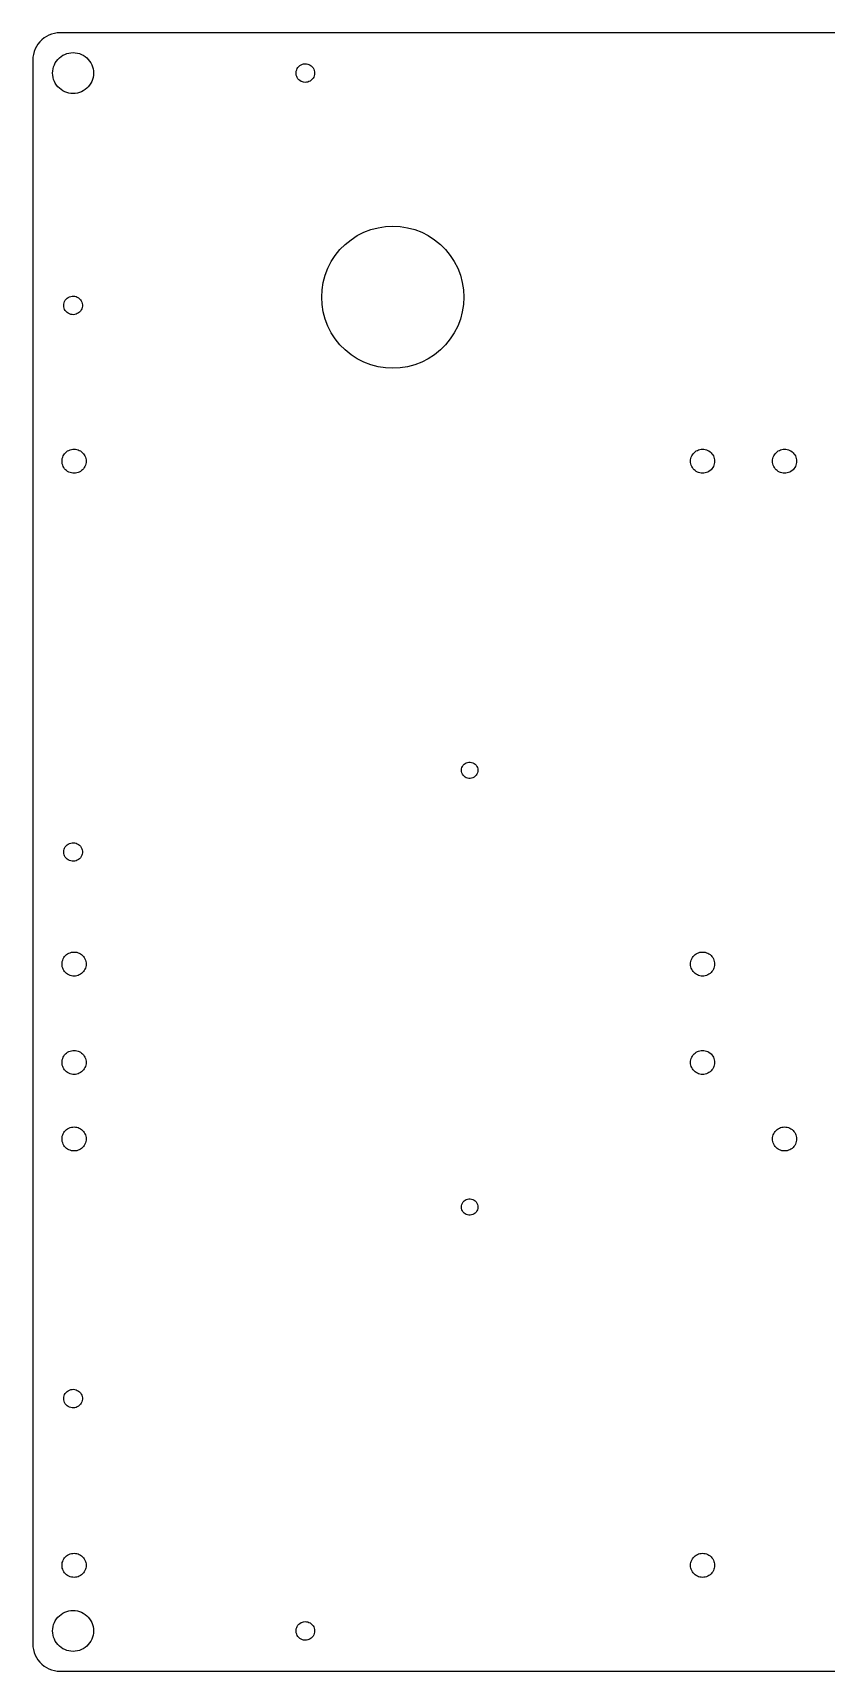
# Model space of a CAD drawing. Header units: metres. Extents: x -150 to 150, y -150 to 150.
# Drawn here: x -149.9 to -4.7, y -149.9 to 149.9 of the extents above; entities that cross this region are included whole.
import ezdxf

# ---------------------------------------------------------------- set-up
doc = ezdxf.new("R2010")
doc.units = ezdxf.units.M

msp = doc.modelspace()

# ---------------------------------------------------------------- linework, layer by layer
for p, q in [((-144.875, 149.875), (-145.398, 149.848)), ((144.875, 149.875), (-144.875, 149.875)), ((-149.443, 146.909), (-149.63, 146.42)), ((-149.205, 147.375), (-149.443, 146.909)), ((-148.92, 147.814), (-149.205, 147.375)), ((-148.591, 148.221), (-148.92, 147.814)), ((-148.221, 148.591), (-148.591, 148.221)), ((-147.814, 148.92), (-148.221, 148.591)), ((-147.375, 149.205), (-147.814, 148.92)), ((-146.909, 149.443), (-147.375, 149.205)), ((-146.42, 149.63), (-146.909, 149.443)), ((-145.915, 149.766), (-146.42, 149.63)), ((-145.398, 149.848), (-145.915, 149.766)), ((-149.848, 145.398), (-149.875, 144.875)), ((-149.875, 144.875), (-149.875, -144.875)), ((-149.766, 145.915), (-149.848, 145.398)), ((-149.63, 146.42), (-149.766, 145.915)), ((-146.066, 143.659), (-145.926, 144.025)), ((-145.926, 144.025), (-145.748, 144.375)), ((-145.748, 144.375), (-145.534, 144.704)), ((-145.534, 144.704), (-145.287, 145.009)), ((-145.287, 145.009), (-145.009, 145.287)), ((-145.009, 145.287), (-144.704, 145.534)), ((-144.704, 145.534), (-144.375, 145.748)), ((-144.375, 145.748), (-144.025, 145.926)), ((-144.025, 145.926), (-143.659, 146.066)), ((-143.659, 146.066), (-143.28, 146.168)), ((-143.28, 146.168), (-142.892, 146.229)), ((-142.892, 146.229), (-142.5, 146.25)), ((-142.5, 146.25), (-142.108, 146.229)), ((-142.108, 146.229), (-141.72, 146.168)), ((-141.72, 146.168), (-141.341, 146.066)), ((-141.341, 146.066), (-140.975, 145.926)), ((-140.975, 145.926), (-140.625, 145.748)), ((-140.625, 145.748), (-140.296, 145.534)), ((-140.296, 145.534), (-139.991, 145.287)), ((-139.991, 145.287), (-139.713, 145.009)), ((-139.713, 145.009), (-139.466, 144.704)), ((-139.466, 144.704), (-139.252, 144.375)), ((-139.252, 144.375), (-139.074, 144.025)), ((-139.074, 144.025), (-138.934, 143.659)), ((-101.18, 143.724), (-100.989, 143.883)), ((-100.989, 143.883), (-100.777, 144.012)), ((-100.777, 144.012), (-100.549, 144.109)), ((-100.549, 144.109), (-100.309, 144.172)), ((-100.309, 144.172), (-100.062, 144.199)), ((-100.062, 144.199), (-99.8141, 144.19)), ((-99.8141, 144.19), (-99.57, 144.145)), ((-99.57, 144.145), (-99.3351, 144.065)), ((-99.3351, 144.065), (-99.1144, 143.951)), ((-99.1144, 143.951), (-98.9126, 143.807)), ((-146.25, 142.5), (-146.229, 142.892)), ((-146.229, 142.108), (-146.25, 142.5)), ((-146.229, 142.892), (-146.168, 143.28)), ((-146.168, 141.72), (-146.229, 142.108)), ((-146.168, 143.28), (-146.066, 143.659)), ((-146.066, 141.341), (-146.168, 141.72)), ((-145.926, 140.975), (-146.066, 141.341)), ((-145.748, 140.625), (-145.926, 140.975)), ((-139.074, 140.975), (-139.252, 140.625)), ((-138.934, 141.341), (-139.074, 140.975)), ((-138.934, 143.659), (-138.832, 143.28)), ((-138.832, 141.72), (-138.934, 141.341)), ((-138.832, 143.28), (-138.771, 142.892)), ((-138.771, 142.108), (-138.832, 141.72)), ((-138.771, 142.892), (-138.75, 142.5)), ((-138.75, 142.5), (-138.771, 142.108)), ((-101.695, 142.624), (-101.659, 142.87)), ((-101.695, 142.376), (-101.695, 142.624)), ((-101.659, 142.13), (-101.695, 142.376)), ((-101.659, 142.87), (-101.588, 143.107)), ((-101.588, 141.893), (-101.659, 142.13)), ((-101.588, 143.107), (-101.482, 143.332)), ((-101.482, 141.668), (-101.588, 141.893)), ((-101.482, 143.332), (-101.346, 143.539)), ((-101.346, 141.461), (-101.482, 141.668)), ((-101.346, 143.539), (-101.18, 143.724)), ((-101.18, 141.276), (-101.346, 141.461)), ((-100.989, 141.117), (-101.18, 141.276)), ((-100.777, 140.988), (-100.989, 141.117)), ((-100.549, 140.891), (-100.777, 140.988)), ((-100.309, 140.828), (-100.549, 140.891)), ((-99.3351, 140.935), (-99.57, 140.855)), ((-99.1144, 141.049), (-99.3351, 140.935)), ((-98.9126, 141.193), (-99.1144, 141.049)), ((-98.9126, 143.807), (-98.7339, 143.634)), ((-98.7339, 141.366), (-98.9126, 141.193)), ((-98.7339, 143.634), (-98.5822, 143.438)), ((-98.5822, 141.562), (-98.7339, 141.366)), ((-98.5822, 143.438), (-98.4607, 143.222)), ((-98.4607, 141.778), (-98.5822, 141.562)), ((-98.4607, 143.222), (-98.3721, 142.99)), ((-98.3721, 142.01), (-98.4607, 141.778)), ((-98.3721, 142.99), (-98.3181, 142.748)), ((-98.3181, 142.252), (-98.3721, 142.01)), ((-98.3181, 142.748), (-98.3, 142.5)), ((-98.3, 142.5), (-98.3181, 142.252)), ((-145.534, 140.296), (-145.748, 140.625)), ((-145.287, 139.991), (-145.534, 140.296)), ((-145.009, 139.713), (-145.287, 139.991)), ((-144.704, 139.466), (-145.009, 139.713)), ((-144.375, 139.252), (-144.704, 139.466)), ((-144.025, 139.074), (-144.375, 139.252)), ((-143.659, 138.934), (-144.025, 139.074)), ((-143.28, 138.832), (-143.659, 138.934)), ((-142.892, 138.771), (-143.28, 138.832)), ((-142.5, 138.75), (-142.892, 138.771)), ((-142.108, 138.771), (-142.5, 138.75)), ((-141.72, 138.832), (-142.108, 138.771)), ((-141.341, 138.934), (-141.72, 138.832)), ((-140.975, 139.074), (-141.341, 138.934)), ((-140.625, 139.252), (-140.975, 139.074)), ((-140.296, 139.466), (-140.625, 139.252)), ((-139.991, 139.713), (-140.296, 139.466)), ((-139.713, 139.991), (-139.991, 139.713)), ((-139.466, 140.296), (-139.713, 139.991)), ((-139.252, 140.625), (-139.466, 140.296)), ((-100.062, 140.801), (-100.309, 140.828)), ((-99.8141, 140.81), (-100.062, 140.801)), ((-99.57, 140.855), (-99.8141, 140.81)), ((-88.0172, 113.864), (-86.7029, 114.216)), ((-86.7029, 114.216), (-85.3589, 114.429)), ((-85.3589, 114.429), (-84, 114.5)), ((-84, 114.5), (-82.6411, 114.429)), ((-82.6411, 114.429), (-81.2971, 114.216)), ((-81.2971, 114.216), (-79.9828, 113.864)), ((-93.6609, 110.199), (-92.6987, 111.161)), ((-92.6987, 111.161), (-91.6412, 112.017)), ((-91.6412, 112.017), (-90.5, 112.758)), ((-90.5, 112.758), (-89.2876, 113.376)), ((-89.2876, 113.376), (-88.0172, 113.864)), ((-79.9828, 113.864), (-78.7124, 113.376)), ((-78.7124, 113.376), (-77.5, 112.758)), ((-77.5, 112.758), (-76.3588, 112.017)), ((-76.3588, 112.017), (-75.3013, 111.161)), ((-75.3013, 111.161), (-74.3391, 110.199)), ((-95.8761, 106.788), (-95.2583, 108)), ((-95.2583, 108), (-94.5172, 109.141)), ((-94.5172, 109.141), (-93.6609, 110.199)), ((-74.3391, 110.199), (-73.4828, 109.141)), ((-73.4828, 109.141), (-72.7417, 108)), ((-72.7417, 108), (-72.1239, 106.788)), ((-96.7159, 104.203), (-96.3637, 105.517)), ((-96.3637, 105.517), (-95.8761, 106.788)), ((-72.1239, 106.788), (-71.6363, 105.517)), ((-71.6363, 105.517), (-71.2841, 104.203)), ((-97, 101.5), (-96.9288, 102.859)), ((-96.9288, 102.859), (-96.7159, 104.203)), ((-71.2841, 104.203), (-71.0712, 102.859)), ((-71.0712, 102.859), (-71, 101.5)), ((-144.2, 100), (-144.182, 100.248)), ((-144.182, 99.7525), (-144.2, 100)), ((-144.182, 100.248), (-144.128, 100.49)), ((-144.128, 99.5102), (-144.182, 99.7525)), ((-144.128, 100.49), (-144.039, 100.722)), ((-144.039, 99.2784), (-144.128, 99.5102)), ((-144.039, 100.722), (-143.918, 100.938)), ((-143.918, 99.062), (-144.039, 99.2784)), ((-143.918, 100.938), (-143.766, 101.134)), ((-143.766, 98.8656), (-143.918, 99.062)), ((-143.766, 101.134), (-143.587, 101.307)), ((-143.587, 101.307), (-143.386, 101.451)), ((-143.386, 101.451), (-143.165, 101.565)), ((-143.165, 101.565), (-142.93, 101.645)), ((-142.93, 101.645), (-142.686, 101.69)), ((-142.686, 101.69), (-142.438, 101.699)), ((-142.438, 101.699), (-142.191, 101.672)), ((-142.191, 101.672), (-141.951, 101.609)), ((-141.951, 101.609), (-141.723, 101.512)), ((-141.723, 101.512), (-141.511, 101.383)), ((-141.511, 101.383), (-141.32, 101.224)), ((-141.32, 101.224), (-141.154, 101.039)), ((-141.154, 98.961), (-141.32, 98.7762)), ((-141.154, 101.039), (-141.018, 100.832)), ((-141.018, 99.168), (-141.154, 98.961)), ((-141.018, 100.832), (-140.912, 100.607)), ((-140.912, 99.3927), (-141.018, 99.168)), ((-140.912, 100.607), (-140.841, 100.37)), ((-140.841, 99.6304), (-140.912, 99.3927)), ((-140.841, 100.37), (-140.805, 100.124)), ((-140.805, 99.8759), (-140.841, 99.6304)), ((-140.805, 100.124), (-140.805, 99.8759)), ((-96.9288, 100.141), (-97, 101.5)), ((-96.7159, 98.7971), (-96.9288, 100.141)), ((-71.0712, 100.141), (-71.2841, 98.7971)), ((-71, 101.5), (-71.0712, 100.141)), ((-143.587, 98.6933), (-143.766, 98.8656)), ((-143.386, 98.5489), (-143.587, 98.6933)), ((-143.165, 98.4354), (-143.386, 98.5489)), ((-142.93, 98.3553), (-143.165, 98.4354)), ((-142.686, 98.3102), (-142.93, 98.3553)), ((-142.438, 98.3011), (-142.686, 98.3102)), ((-142.191, 98.3283), (-142.438, 98.3011)), ((-141.951, 98.3911), (-142.191, 98.3283)), ((-141.723, 98.4881), (-141.951, 98.3911)), ((-141.511, 98.6174), (-141.723, 98.4881)), ((-141.32, 98.7762), (-141.511, 98.6174)), ((-96.3637, 97.4828), (-96.7159, 98.7971)), ((-95.8761, 96.2124), (-96.3637, 97.4828)), ((-95.2583, 95), (-95.8761, 96.2124)), ((-72.1239, 96.2124), (-72.7417, 95)), ((-71.6363, 97.4828), (-72.1239, 96.2124)), ((-71.2841, 98.7971), (-71.6363, 97.4828)), ((-94.5172, 93.8588), (-95.2583, 95)), ((-93.6609, 92.8013), (-94.5172, 93.8588)), ((-73.4828, 93.8588), (-74.3391, 92.8013)), ((-72.7417, 95), (-73.4828, 93.8588)), ((-92.6987, 91.8391), (-93.6609, 92.8013)), ((-91.6412, 90.9828), (-92.6987, 91.8391)), ((-90.5, 90.2417), (-91.6412, 90.9828)), ((-89.2876, 89.6239), (-90.5, 90.2417)), ((-77.5, 90.2417), (-78.7124, 89.6239)), ((-76.3588, 90.9828), (-77.5, 90.2417)), ((-75.3013, 91.8391), (-76.3588, 90.9828)), ((-74.3391, 92.8013), (-75.3013, 91.8391)), ((-88.0172, 89.1363), (-89.2876, 89.6239)), ((-86.7029, 88.7841), (-88.0172, 89.1363)), ((-85.3589, 88.5712), (-86.7029, 88.7841)), ((-84, 88.5), (-85.3589, 88.5712)), ((-82.6411, 88.5712), (-84, 88.5)), ((-81.2971, 88.7841), (-82.6411, 88.5712)), ((-79.9828, 89.1363), (-81.2971, 88.7841)), ((-78.7124, 89.6239), (-79.9828, 89.1363)), ((-144.506, 71.7463), (-144.465, 71.9895)), ((-144.465, 71.9895), (-144.397, 72.2266)), ((-144.397, 72.2266), (-144.302, 72.4545)), ((-144.302, 72.4545), (-144.183, 72.6705)), ((-144.183, 72.6705), (-144.04, 72.8717)), ((-144.04, 72.8717), (-143.876, 73.0556)), ((-143.876, 73.0556), (-143.692, 73.22)), ((-143.692, 73.22), (-143.49, 73.3628)), ((-143.49, 73.3628), (-143.275, 73.4821)), ((-143.275, 73.4821), (-143.047, 73.5765)), ((-143.047, 73.5765), (-142.81, 73.6448)), ((-142.81, 73.6448), (-142.566, 73.6862)), ((-142.566, 73.6862), (-142.32, 73.7)), ((-142.32, 73.7), (-142.074, 73.6862)), ((-142.074, 73.6862), (-141.83, 73.6448)), ((-141.83, 73.6448), (-141.593, 73.5765)), ((-141.593, 73.5765), (-141.365, 73.4821)), ((-141.365, 73.4821), (-141.15, 73.3628)), ((-141.15, 73.3628), (-140.948, 73.22)), ((-140.948, 73.22), (-140.764, 73.0556)), ((-140.764, 73.0556), (-140.6, 72.8717)), ((-140.6, 72.8717), (-140.457, 72.6705)), ((-140.457, 72.6705), (-140.338, 72.4545)), ((-140.338, 72.4545), (-140.243, 72.2266)), ((-140.243, 72.2266), (-140.175, 71.9895)), ((-140.175, 71.9895), (-140.134, 71.7463)), ((-29.5062, 71.7463), (-29.4648, 71.9895)), ((-29.4648, 71.9895), (-29.3965, 72.2266)), ((-29.3965, 72.2266), (-29.3021, 72.4545)), ((-29.3021, 72.4545), (-29.1828, 72.6705)), ((-29.1828, 72.6705), (-29.04, 72.8717)), ((-29.04, 72.8717), (-28.8756, 73.0556)), ((-28.8756, 73.0556), (-28.6917, 73.22)), ((-28.6917, 73.22), (-28.4905, 73.3628)), ((-28.4905, 73.3628), (-28.2745, 73.4821)), ((-28.2745, 73.4821), (-28.0466, 73.5765)), ((-28.0466, 73.5765), (-27.8095, 73.6448)), ((-27.8095, 73.6448), (-27.5663, 73.6862)), ((-27.5663, 73.6862), (-27.32, 73.7)), ((-27.32, 73.7), (-27.0737, 73.6862)), ((-27.0737, 73.6862), (-26.8304, 73.6448)), ((-26.8304, 73.6448), (-26.5934, 73.5765)), ((-26.5934, 73.5765), (-26.3654, 73.4821)), ((-26.3654, 73.4821), (-26.1495, 73.3628)), ((-26.1495, 73.3628), (-25.9483, 73.22)), ((-25.9483, 73.22), (-25.7644, 73.0556)), ((-25.7644, 73.0556), (-25.6, 72.8717)), ((-25.6, 72.8717), (-25.4572, 72.6705)), ((-25.4572, 72.6705), (-25.3379, 72.4545)), ((-25.3379, 72.4545), (-25.2435, 72.2266)), ((-25.2435, 72.2266), (-25.1752, 71.9895)), ((-25.1752, 71.9895), (-25.1338, 71.7463)), ((-14.5062, 71.7463), (-14.4648, 71.9895)), ((-14.4648, 71.9895), (-14.3965, 72.2266)), ((-14.3965, 72.2266), (-14.3021, 72.4545)), ((-14.3021, 72.4545), (-14.1828, 72.6705)), ((-14.1828, 72.6705), (-14.04, 72.8717)), ((-14.04, 72.8717), (-13.8756, 73.0556)), ((-13.8756, 73.0556), (-13.6917, 73.22)), ((-13.6917, 73.22), (-13.4905, 73.3628)), ((-13.4905, 73.3628), (-13.2745, 73.4821)), ((-13.2745, 73.4821), (-13.0466, 73.5765)), ((-13.0466, 73.5765), (-12.8095, 73.6448)), ((-12.8095, 73.6448), (-12.5663, 73.6862)), ((-12.5663, 73.6862), (-12.32, 73.7)), ((-12.32, 73.7), (-12.0737, 73.6862)), ((-12.0737, 73.6862), (-11.8304, 73.6448)), ((-11.8304, 73.6448), (-11.5934, 73.5765)), ((-11.5934, 73.5765), (-11.3654, 73.4821)), ((-11.3654, 73.4821), (-11.1495, 73.3628)), ((-11.1495, 73.3628), (-10.9483, 73.22)), ((-10.9483, 73.22), (-10.7644, 73.0556)), ((-10.7644, 73.0556), (-10.6, 72.8717)), ((-10.6, 72.8717), (-10.4572, 72.6705)), ((-10.4572, 72.6705), (-10.3379, 72.4545)), ((-10.3379, 72.4545), (-10.2435, 72.2266)), ((-10.2435, 72.2266), (-10.1752, 71.9895)), ((-10.1752, 71.9895), (-10.1338, 71.7463)), ((-144.52, 71.5), (-144.506, 71.7463)), ((-144.506, 71.2537), (-144.52, 71.5)), ((-144.465, 71.0105), (-144.506, 71.2537)), ((-144.397, 70.7734), (-144.465, 71.0105)), ((-144.302, 70.5455), (-144.397, 70.7734)), ((-144.183, 70.3295), (-144.302, 70.5455)), ((-144.04, 70.1283), (-144.183, 70.3295)), ((-143.876, 69.9444), (-144.04, 70.1283)), ((-143.692, 69.78), (-143.876, 69.9444)), ((-143.49, 69.6372), (-143.692, 69.78)), ((-143.275, 69.5179), (-143.49, 69.6372)), ((-143.047, 69.4234), (-143.275, 69.5179)), ((-142.81, 69.3551), (-143.047, 69.4234)), ((-142.566, 69.3138), (-142.81, 69.3551)), ((-142.32, 69.3), (-142.566, 69.3138)), ((-142.074, 69.3138), (-142.32, 69.3)), ((-141.83, 69.3551), (-142.074, 69.3138)), ((-141.593, 69.4234), (-141.83, 69.3551)), ((-141.365, 69.5179), (-141.593, 69.4234)), ((-141.15, 69.6372), (-141.365, 69.5179)), ((-140.948, 69.78), (-141.15, 69.6372)), ((-140.764, 69.9444), (-140.948, 69.78)), ((-140.6, 70.1283), (-140.764, 69.9444)), ((-140.457, 70.3295), (-140.6, 70.1283)), ((-140.338, 70.5455), (-140.457, 70.3295)), ((-140.243, 70.7734), (-140.338, 70.5455)), ((-140.175, 71.0105), (-140.243, 70.7734)), ((-140.134, 71.2537), (-140.175, 71.0105)), ((-140.134, 71.7463), (-140.12, 71.5)), ((-140.12, 71.5), (-140.134, 71.2537)), ((-29.52, 71.5), (-29.5062, 71.7463)), ((-29.5062, 71.2537), (-29.52, 71.5)), ((-29.4648, 71.0105), (-29.5062, 71.2537)), ((-29.3965, 70.7734), (-29.4648, 71.0105)), ((-29.3021, 70.5455), (-29.3965, 70.7734)), ((-29.1828, 70.3295), (-29.3021, 70.5455)), ((-29.04, 70.1283), (-29.1828, 70.3295)), ((-28.8756, 69.9444), (-29.04, 70.1283)), ((-28.6917, 69.78), (-28.8756, 69.9444)), ((-28.4905, 69.6372), (-28.6917, 69.78)), ((-28.2745, 69.5179), (-28.4905, 69.6372)), ((-28.0466, 69.4234), (-28.2745, 69.5179)), ((-27.8095, 69.3551), (-28.0466, 69.4234)), ((-27.5663, 69.3138), (-27.8095, 69.3551)), ((-27.32, 69.3), (-27.5663, 69.3138)), ((-27.0737, 69.3138), (-27.32, 69.3)), ((-26.8304, 69.3551), (-27.0737, 69.3138)), ((-26.5934, 69.4234), (-26.8304, 69.3551)), ((-26.3654, 69.5179), (-26.5934, 69.4234)), ((-26.1495, 69.6372), (-26.3654, 69.5179)), ((-25.9483, 69.78), (-26.1495, 69.6372)), ((-25.7644, 69.9444), (-25.9483, 69.78)), ((-25.6, 70.1283), (-25.7644, 69.9444)), ((-25.4572, 70.3295), (-25.6, 70.1283)), ((-25.3379, 70.5455), (-25.4572, 70.3295)), ((-25.2435, 70.7734), (-25.3379, 70.5455)), ((-25.1752, 71.0105), (-25.2435, 70.7734)), ((-25.1338, 71.2537), (-25.1752, 71.0105)), ((-25.1338, 71.7463), (-25.12, 71.5)), ((-25.12, 71.5), (-25.1338, 71.2537)), ((-14.52, 71.5), (-14.5062, 71.7463)), ((-14.5062, 71.2537), (-14.52, 71.5)), ((-14.4648, 71.0105), (-14.5062, 71.2537)), ((-14.3965, 70.7734), (-14.4648, 71.0105)), ((-14.3021, 70.5455), (-14.3965, 70.7734)), ((-14.1828, 70.3295), (-14.3021, 70.5455)), ((-14.04, 70.1283), (-14.1828, 70.3295)), ((-13.8756, 69.9444), (-14.04, 70.1283)), ((-13.6917, 69.78), (-13.8756, 69.9444)), ((-13.4905, 69.6372), (-13.6917, 69.78)), ((-13.2745, 69.5179), (-13.4905, 69.6372)), ((-13.0466, 69.4234), (-13.2745, 69.5179)), ((-12.8095, 69.3551), (-13.0466, 69.4234)), ((-12.5663, 69.3138), (-12.8095, 69.3551)), ((-12.32, 69.3), (-12.5663, 69.3138)), ((-12.0737, 69.3138), (-12.32, 69.3)), ((-11.8304, 69.3551), (-12.0737, 69.3138)), ((-11.5934, 69.4234), (-11.8304, 69.3551)), ((-11.3654, 69.5179), (-11.5934, 69.4234)), ((-11.1495, 69.6372), (-11.3654, 69.5179)), ((-10.9483, 69.78), (-11.1495, 69.6372)), ((-10.7644, 69.9444), (-10.9483, 69.78)), ((-10.6, 70.1283), (-10.7644, 69.9444)), ((-10.4572, 70.3295), (-10.6, 70.1283)), ((-10.3379, 70.5455), (-10.4572, 70.3295)), ((-10.2435, 70.7734), (-10.3379, 70.5455)), ((-10.1752, 71.0105), (-10.2435, 70.7734)), ((-10.1338, 71.2537), (-10.1752, 71.0105)), ((-10.1338, 71.7463), (-10.12, 71.5)), ((-10.12, 71.5), (-10.1338, 71.2537)), ((-71.45, 14.95), (-71.4295, 15.1969)), ((-71.4295, 15.1969), (-71.3687, 15.437)), ((-71.3687, 15.437), (-71.2692, 15.6639)), ((-71.2692, 15.6639), (-71.1337, 15.8713)), ((-71.1337, 15.8713), (-70.9659, 16.0536)), ((-70.9659, 16.0536), (-70.7704, 16.2057)), ((-70.7704, 16.2057), (-70.5525, 16.3237)), ((-70.5525, 16.3237), (-70.3182, 16.4041)), ((-70.3182, 16.4041), (-70.0739, 16.4449)), ((-70.0739, 16.4449), (-69.8261, 16.4449)), ((-69.8261, 16.4449), (-69.5818, 16.4041)), ((-69.5818, 16.4041), (-69.3475, 16.3237)), ((-69.3475, 16.3237), (-69.1296, 16.2057)), ((-69.1296, 16.2057), (-68.9341, 16.0536)), ((-68.9341, 16.0536), (-68.7663, 15.8713)), ((-68.7663, 15.8713), (-68.6308, 15.6639)), ((-68.6308, 15.6639), (-68.5313, 15.437)), ((-68.5313, 15.437), (-68.4705, 15.1969)), ((-68.4705, 15.1969), (-68.45, 14.95)), ((-71.4295, 14.7031), (-71.45, 14.95)), ((-71.3687, 14.4629), (-71.4295, 14.7031)), ((-71.2692, 14.2361), (-71.3687, 14.4629)), ((-71.1337, 14.0287), (-71.2692, 14.2361)), ((-70.9659, 13.8464), (-71.1337, 14.0287)), ((-70.7704, 13.6942), (-70.9659, 13.8464)), ((-70.5525, 13.5763), (-70.7704, 13.6942)), ((-70.3182, 13.4959), (-70.5525, 13.5763)), ((-70.0739, 13.4551), (-70.3182, 13.4959)), ((-69.8261, 13.4551), (-70.0739, 13.4551)), ((-69.5818, 13.4959), (-69.8261, 13.4551)), ((-69.3475, 13.5763), (-69.5818, 13.4959)), ((-69.1296, 13.6942), (-69.3475, 13.5763)), ((-68.9341, 13.8464), (-69.1296, 13.6942)), ((-68.7663, 14.0287), (-68.9341, 13.8464)), ((-68.6308, 14.2361), (-68.7663, 14.0287)), ((-68.5313, 14.4629), (-68.6308, 14.2361)), ((-68.4705, 14.7031), (-68.5313, 14.4629)), ((-68.45, 14.95), (-68.4705, 14.7031)), ((-144.2, 0), (-144.182, 0.24751)), ((-144.182, -0.24751), (-144.2, 0)), ((-144.182, 0.24751), (-144.128, 0.48976)), ((-144.128, 0.48976), (-144.039, 0.72157)), ((-144.039, 0.72157), (-143.918, 0.938)), ((-143.918, 0.938), (-143.766, 1.13443)), ((-143.766, 1.13443), (-143.587, 1.30669)), ((-143.587, 1.30669), (-143.386, 1.4511)), ((-143.386, 1.4511), (-143.165, 1.56458)), ((-143.165, 1.56458), (-142.93, 1.64471)), ((-142.93, 1.64471), (-142.686, 1.68979)), ((-142.686, 1.68979), (-142.438, 1.69885)), ((-142.438, 1.69885), (-142.191, 1.67171)), ((-142.191, 1.67171), (-141.951, 1.60893)), ((-141.951, 1.60893), (-141.723, 1.51187)), ((-141.723, 1.51187), (-141.511, 1.38258)), ((-141.511, 1.38258), (-141.32, 1.22383)), ((-141.32, 1.22383), (-141.154, 1.03899)), ((-141.154, 1.03899), (-141.018, 0.832)), ((-141.018, 0.832), (-140.912, 0.60728)), ((-140.912, 0.60728), (-140.841, 0.36963)), ((-140.841, 0.36963), (-140.805, 0.12408)), ((-140.805, 0.12408), (-140.805, -0.12408)), ((-144.128, -0.48976), (-144.182, -0.24751)), ((-144.039, -0.72157), (-144.128, -0.48976)), ((-143.918, -0.938), (-144.039, -0.72157)), ((-143.766, -1.13443), (-143.918, -0.938)), ((-143.587, -1.30669), (-143.766, -1.13443)), ((-143.386, -1.4511), (-143.587, -1.30669)), ((-143.165, -1.56458), (-143.386, -1.4511)), ((-142.93, -1.64471), (-143.165, -1.56458)), ((-142.686, -1.68979), (-142.93, -1.64471)), ((-142.438, -1.69885), (-142.686, -1.68979)), ((-142.191, -1.67171), (-142.438, -1.69885)), ((-141.951, -1.60893), (-142.191, -1.67171)), ((-141.723, -1.51187), (-141.951, -1.60893)), ((-141.511, -1.38258), (-141.723, -1.51187)), ((-141.32, -1.22383), (-141.511, -1.38258)), ((-141.154, -1.03899), (-141.32, -1.22383)), ((-141.018, -0.832), (-141.154, -1.03899)), ((-140.912, -0.60728), (-141.018, -0.832)), ((-140.841, -0.36963), (-140.912, -0.60728)), ((-140.805, -0.12408), (-140.841, -0.36963)), ((-144.52, -20.5), (-144.506, -20.2537)), ((-144.506, -20.7463), (-144.52, -20.5)), ((-144.506, -20.2537), (-144.465, -20.0105)), ((-144.465, -20.9895), (-144.506, -20.7463)), ((-144.465, -20.0105), (-144.397, -19.7734)), ((-144.397, -19.7734), (-144.302, -19.5455)), ((-144.302, -19.5455), (-144.183, -19.3295)), ((-144.183, -19.3295), (-144.04, -19.1283)), ((-144.04, -19.1283), (-143.876, -18.9444)), ((-143.876, -18.9444), (-143.692, -18.78)), ((-143.692, -18.78), (-143.49, -18.6372)), ((-143.49, -18.6372), (-143.275, -18.5179)), ((-143.275, -18.5179), (-143.047, -18.4234)), ((-143.047, -18.4234), (-142.81, -18.3551)), ((-142.81, -18.3551), (-142.566, -18.3138)), ((-142.566, -18.3138), (-142.32, -18.3)), ((-142.32, -18.3), (-142.074, -18.3138)), ((-142.074, -18.3138), (-141.83, -18.3551)), ((-141.83, -18.3551), (-141.593, -18.4234)), ((-141.593, -18.4234), (-141.365, -18.5179)), ((-141.365, -18.5179), (-141.15, -18.6372)), ((-141.15, -18.6372), (-140.948, -18.78)), ((-140.948, -18.78), (-140.764, -18.9444)), ((-140.764, -18.9444), (-140.6, -19.1283)), ((-140.6, -19.1283), (-140.457, -19.3295)), ((-140.457, -19.3295), (-140.338, -19.5455)), ((-140.338, -19.5455), (-140.243, -19.7734)), ((-140.243, -19.7734), (-140.175, -20.0105)), ((-140.175, -20.0105), (-140.134, -20.2537)), ((-140.134, -20.7463), (-140.175, -20.9895)), ((-140.134, -20.2537), (-140.12, -20.5)), ((-140.12, -20.5), (-140.134, -20.7463)), ((-29.52, -20.5), (-29.5062, -20.2537)), ((-29.5062, -20.7463), (-29.52, -20.5)), ((-29.5062, -20.2537), (-29.4648, -20.0105)), ((-29.4648, -20.9895), (-29.5062, -20.7463)), ((-29.4648, -20.0105), (-29.3965, -19.7734)), ((-29.3965, -19.7734), (-29.3021, -19.5455)), ((-29.3021, -19.5455), (-29.1828, -19.3295)), ((-29.1828, -19.3295), (-29.04, -19.1283)), ((-29.04, -19.1283), (-28.8756, -18.9444)), ((-28.8756, -18.9444), (-28.6917, -18.78)), ((-28.6917, -18.78), (-28.4905, -18.6372)), ((-28.4905, -18.6372), (-28.2745, -18.5179)), ((-28.2745, -18.5179), (-28.0466, -18.4234)), ((-28.0466, -18.4234), (-27.8095, -18.3551)), ((-27.8095, -18.3551), (-27.5663, -18.3138)), ((-27.5663, -18.3138), (-27.32, -18.3)), ((-27.32, -18.3), (-27.0737, -18.3138)), ((-27.0737, -18.3138), (-26.8304, -18.3551)), ((-26.8304, -18.3551), (-26.5934, -18.4234)), ((-26.5934, -18.4234), (-26.3654, -18.5179)), ((-26.3654, -18.5179), (-26.1495, -18.6372)), ((-26.1495, -18.6372), (-25.9483, -18.78)), ((-25.9483, -18.78), (-25.7644, -18.9444)), ((-25.7644, -18.9444), (-25.6, -19.1283)), ((-25.6, -19.1283), (-25.4572, -19.3295)), ((-25.4572, -19.3295), (-25.3379, -19.5455)), ((-25.3379, -19.5455), (-25.2435, -19.7734)), ((-25.2435, -19.7734), (-25.1752, -20.0105)), ((-25.1752, -20.0105), (-25.1338, -20.2537)), ((-25.1338, -20.7463), (-25.1752, -20.9895)), ((-25.1338, -20.2537), (-25.12, -20.5)), ((-25.12, -20.5), (-25.1338, -20.7463)), ((-144.397, -21.2266), (-144.465, -20.9895)), ((-144.302, -21.4545), (-144.397, -21.2266)), ((-144.183, -21.6705), (-144.302, -21.4545)), ((-144.04, -21.8717), (-144.183, -21.6705)), ((-143.876, -22.0556), (-144.04, -21.8717)), ((-143.692, -22.22), (-143.876, -22.0556)), ((-143.49, -22.3628), (-143.692, -22.22)), ((-143.275, -22.4821), (-143.49, -22.3628)), ((-143.047, -22.5765), (-143.275, -22.4821)), ((-142.81, -22.6448), (-143.047, -22.5765)), ((-142.566, -22.6862), (-142.81, -22.6448)), ((-142.32, -22.7), (-142.566, -22.6862)), ((-142.074, -22.6862), (-142.32, -22.7)), ((-141.83, -22.6448), (-142.074, -22.6862)), ((-141.593, -22.5765), (-141.83, -22.6448)), ((-141.365, -22.4821), (-141.593, -22.5765)), ((-141.15, -22.3628), (-141.365, -22.4821)), ((-140.948, -22.22), (-141.15, -22.3628)), ((-140.764, -22.0556), (-140.948, -22.22)), ((-140.6, -21.8717), (-140.764, -22.0556)), ((-140.457, -21.6705), (-140.6, -21.8717)), ((-140.338, -21.4545), (-140.457, -21.6705)), ((-140.243, -21.2266), (-140.338, -21.4545)), ((-140.175, -20.9895), (-140.243, -21.2266)), ((-29.3965, -21.2266), (-29.4648, -20.9895)), ((-29.3021, -21.4545), (-29.3965, -21.2266)), ((-29.1828, -21.6705), (-29.3021, -21.4545)), ((-29.04, -21.8717), (-29.1828, -21.6705)), ((-28.8756, -22.0556), (-29.04, -21.8717)), ((-28.6917, -22.22), (-28.8756, -22.0556)), ((-28.4905, -22.3628), (-28.6917, -22.22)), ((-28.2745, -22.4821), (-28.4905, -22.3628)), ((-28.0466, -22.5765), (-28.2745, -22.4821)), ((-27.8095, -22.6448), (-28.0466, -22.5765)), ((-27.5663, -22.6862), (-27.8095, -22.6448)), ((-27.32, -22.7), (-27.5663, -22.6862)), ((-27.0737, -22.6862), (-27.32, -22.7)), ((-26.8304, -22.6448), (-27.0737, -22.6862)), ((-26.5934, -22.5765), (-26.8304, -22.6448)), ((-26.3654, -22.4821), (-26.5934, -22.5765)), ((-26.1495, -22.3628), (-26.3654, -22.4821)), ((-25.9483, -22.22), (-26.1495, -22.3628)), ((-25.7644, -22.0556), (-25.9483, -22.22)), ((-25.6, -21.8717), (-25.7644, -22.0556)), ((-25.4572, -21.6705), (-25.6, -21.8717)), ((-25.3379, -21.4545), (-25.4572, -21.6705)), ((-25.2435, -21.2266), (-25.3379, -21.4545)), ((-25.1752, -20.9895), (-25.2435, -21.2266)), ((-144.52, -38.5), (-144.506, -38.2537)), ((-144.506, -38.7463), (-144.52, -38.5)), ((-144.506, -38.2537), (-144.465, -38.0105)), ((-144.465, -38.9895), (-144.506, -38.7463)), ((-144.465, -38.0105), (-144.397, -37.7734)), ((-144.397, -37.7734), (-144.302, -37.5455)), ((-144.302, -37.5455), (-144.183, -37.3295)), ((-144.183, -37.3295), (-144.04, -37.1283)), ((-144.04, -37.1283), (-143.876, -36.9444)), ((-143.876, -36.9444), (-143.692, -36.78)), ((-143.692, -36.78), (-143.49, -36.6372)), ((-143.49, -36.6372), (-143.275, -36.5179)), ((-143.275, -36.5179), (-143.047, -36.4234)), ((-143.047, -36.4234), (-142.81, -36.3551)), ((-142.81, -36.3551), (-142.566, -36.3138)), ((-142.566, -36.3138), (-142.32, -36.3)), ((-142.32, -36.3), (-142.074, -36.3138)), ((-142.074, -36.3138), (-141.83, -36.3551)), ((-141.83, -36.3551), (-141.593, -36.4234)), ((-141.593, -36.4234), (-141.365, -36.5179)), ((-141.365, -36.5179), (-141.15, -36.6372)), ((-141.15, -36.6372), (-140.948, -36.78)), ((-140.948, -36.78), (-140.764, -36.9444)), ((-140.764, -36.9444), (-140.6, -37.1283)), ((-140.6, -37.1283), (-140.457, -37.3295)), ((-140.457, -37.3295), (-140.338, -37.5455)), ((-140.338, -37.5455), (-140.243, -37.7734)), ((-140.243, -37.7734), (-140.175, -38.0105)), ((-140.175, -38.0105), (-140.134, -38.2537)), ((-140.134, -38.7463), (-140.175, -38.9895)), ((-140.134, -38.2537), (-140.12, -38.5)), ((-140.12, -38.5), (-140.134, -38.7463)), ((-29.52, -38.5), (-29.5062, -38.2537)), ((-29.5062, -38.7463), (-29.52, -38.5)), ((-29.5062, -38.2537), (-29.4648, -38.0105)), ((-29.4648, -38.9895), (-29.5062, -38.7463)), ((-29.4648, -38.0105), (-29.3965, -37.7734)), ((-29.3965, -37.7734), (-29.3021, -37.5455)), ((-29.3021, -37.5455), (-29.1828, -37.3295)), ((-29.1828, -37.3295), (-29.04, -37.1283)), ((-29.04, -37.1283), (-28.8756, -36.9444)), ((-28.8756, -36.9444), (-28.6917, -36.78)), ((-28.6917, -36.78), (-28.4905, -36.6372)), ((-28.4905, -36.6372), (-28.2745, -36.5179)), ((-28.2745, -36.5179), (-28.0466, -36.4234)), ((-28.0466, -36.4234), (-27.8095, -36.3551)), ((-27.8095, -36.3551), (-27.5663, -36.3138)), ((-27.5663, -36.3138), (-27.32, -36.3)), ((-27.32, -36.3), (-27.0737, -36.3138)), ((-27.0737, -36.3138), (-26.8304, -36.3551)), ((-26.8304, -36.3551), (-26.5934, -36.4234)), ((-26.5934, -36.4234), (-26.3654, -36.5179)), ((-26.3654, -36.5179), (-26.1495, -36.6372)), ((-26.1495, -36.6372), (-25.9483, -36.78)), ((-25.9483, -36.78), (-25.7644, -36.9444)), ((-25.7644, -36.9444), (-25.6, -37.1283)), ((-25.6, -37.1283), (-25.4572, -37.3295)), ((-25.4572, -37.3295), (-25.3379, -37.5455)), ((-25.3379, -37.5455), (-25.2435, -37.7734)), ((-25.2435, -37.7734), (-25.1752, -38.0105)), ((-25.1752, -38.0105), (-25.1338, -38.2537)), ((-25.1338, -38.7463), (-25.1752, -38.9895)), ((-25.1338, -38.2537), (-25.12, -38.5)), ((-25.12, -38.5), (-25.1338, -38.7463)), ((-144.397, -39.2266), (-144.465, -38.9895)), ((-144.302, -39.4545), (-144.397, -39.2266)), ((-144.183, -39.6705), (-144.302, -39.4545)), ((-144.04, -39.8717), (-144.183, -39.6705)), ((-143.876, -40.0556), (-144.04, -39.8717)), ((-143.692, -40.22), (-143.876, -40.0556)), ((-143.49, -40.3628), (-143.692, -40.22)), ((-143.275, -40.4821), (-143.49, -40.3628)), ((-143.047, -40.5765), (-143.275, -40.4821)), ((-142.81, -40.6448), (-143.047, -40.5765)), ((-142.566, -40.6862), (-142.81, -40.6448)), ((-142.32, -40.7), (-142.566, -40.6862)), ((-142.074, -40.6862), (-142.32, -40.7)), ((-141.83, -40.6448), (-142.074, -40.6862)), ((-141.593, -40.5765), (-141.83, -40.6448)), ((-141.365, -40.4821), (-141.593, -40.5765)), ((-141.15, -40.3628), (-141.365, -40.4821)), ((-140.948, -40.22), (-141.15, -40.3628)), ((-140.764, -40.0556), (-140.948, -40.22)), ((-140.6, -39.8717), (-140.764, -40.0556)), ((-140.457, -39.6705), (-140.6, -39.8717)), ((-140.338, -39.4545), (-140.457, -39.6705)), ((-140.243, -39.2266), (-140.338, -39.4545)), ((-140.175, -38.9895), (-140.243, -39.2266)), ((-29.3965, -39.2266), (-29.4648, -38.9895)), ((-29.3021, -39.4545), (-29.3965, -39.2266)), ((-29.1828, -39.6705), (-29.3021, -39.4545)), ((-29.04, -39.8717), (-29.1828, -39.6705)), ((-28.8756, -40.0556), (-29.04, -39.8717)), ((-28.6917, -40.22), (-28.8756, -40.0556)), ((-28.4905, -40.3628), (-28.6917, -40.22)), ((-28.2745, -40.4821), (-28.4905, -40.3628)), ((-28.0466, -40.5765), (-28.2745, -40.4821)), ((-27.8095, -40.6448), (-28.0466, -40.5765)), ((-27.5663, -40.6862), (-27.8095, -40.6448)), ((-27.32, -40.7), (-27.5663, -40.6862)), ((-27.0737, -40.6862), (-27.32, -40.7)), ((-26.8304, -40.6448), (-27.0737, -40.6862)), ((-26.5934, -40.5765), (-26.8304, -40.6448)), ((-26.3654, -40.4821), (-26.5934, -40.5765)), ((-26.1495, -40.3628), (-26.3654, -40.4821)), ((-25.9483, -40.22), (-26.1495, -40.3628)), ((-25.7644, -40.0556), (-25.9483, -40.22)), ((-25.6, -39.8717), (-25.7644, -40.0556)), ((-25.4572, -39.6705), (-25.6, -39.8717)), ((-25.3379, -39.4545), (-25.4572, -39.6705)), ((-25.2435, -39.2266), (-25.3379, -39.4545)), ((-25.1752, -38.9895), (-25.2435, -39.2266)), ((-144.04, -51.1283), (-143.876, -50.9444)), ((-143.876, -50.9444), (-143.692, -50.78)), ((-143.692, -50.78), (-143.49, -50.6372)), ((-143.49, -50.6372), (-143.275, -50.5179)), ((-143.275, -50.5179), (-143.047, -50.4234)), ((-143.047, -50.4234), (-142.81, -50.3551)), ((-142.81, -50.3551), (-142.566, -50.3138)), ((-142.566, -50.3138), (-142.32, -50.3)), ((-142.32, -50.3), (-142.074, -50.3138)), ((-142.074, -50.3138), (-141.83, -50.3551)), ((-141.83, -50.3551), (-141.593, -50.4234)), ((-141.593, -50.4234), (-141.365, -50.5179)), ((-141.365, -50.5179), (-141.15, -50.6372)), ((-141.15, -50.6372), (-140.948, -50.78)), ((-140.948, -50.78), (-140.764, -50.9444)), ((-140.764, -50.9444), (-140.6, -51.1283)), ((-14.04, -51.1283), (-13.8756, -50.9444)), ((-13.8756, -50.9444), (-13.6917, -50.78)), ((-13.6917, -50.78), (-13.4905, -50.6372)), ((-13.4905, -50.6372), (-13.2745, -50.5179)), ((-13.2745, -50.5179), (-13.0466, -50.4234)), ((-13.0466, -50.4234), (-12.8095, -50.3551)), ((-12.8095, -50.3551), (-12.5663, -50.3138)), ((-12.5663, -50.3138), (-12.32, -50.3)), ((-12.32, -50.3), (-12.0737, -50.3138)), ((-12.0737, -50.3138), (-11.8304, -50.3551)), ((-11.8304, -50.3551), (-11.5934, -50.4234)), ((-11.5934, -50.4234), (-11.3654, -50.5179)), ((-11.3654, -50.5179), (-11.1495, -50.6372)), ((-11.1495, -50.6372), (-10.9483, -50.78)), ((-10.9483, -50.78), (-10.7644, -50.9444)), ((-10.7644, -50.9444), (-10.6, -51.1283)), ((-144.52, -52.5), (-144.506, -52.2537)), ((-144.506, -52.7463), (-144.52, -52.5)), ((-144.506, -52.2537), (-144.465, -52.0105)), ((-144.465, -52.9895), (-144.506, -52.7463)), ((-144.465, -52.0105), (-144.397, -51.7734)), ((-144.397, -53.2266), (-144.465, -52.9895)), ((-144.397, -51.7734), (-144.302, -51.5455)), ((-144.302, -53.4545), (-144.397, -53.2266)), ((-144.302, -51.5455), (-144.183, -51.3295)), ((-144.183, -53.6705), (-144.302, -53.4545)), ((-144.183, -51.3295), (-144.04, -51.1283)), ((-144.04, -53.8717), (-144.183, -53.6705)), ((-143.876, -54.0556), (-144.04, -53.8717)), ((-140.6, -53.8717), (-140.764, -54.0556)), ((-140.6, -51.1283), (-140.457, -51.3295)), ((-140.457, -53.6705), (-140.6, -53.8717)), ((-140.457, -51.3295), (-140.338, -51.5455)), ((-140.338, -53.4545), (-140.457, -53.6705)), ((-140.338, -51.5455), (-140.243, -51.7734)), ((-140.243, -53.2266), (-140.338, -53.4545)), ((-140.243, -51.7734), (-140.175, -52.0105)), ((-140.175, -52.9895), (-140.243, -53.2266)), ((-140.175, -52.0105), (-140.134, -52.2537)), ((-140.134, -52.7463), (-140.175, -52.9895)), ((-140.134, -52.2537), (-140.12, -52.5)), ((-140.12, -52.5), (-140.134, -52.7463)), ((-14.52, -52.5), (-14.5062, -52.2537)), ((-14.5062, -52.7463), (-14.52, -52.5)), ((-14.5062, -52.2537), (-14.4648, -52.0105)), ((-14.4648, -52.9895), (-14.5062, -52.7463)), ((-14.4648, -52.0105), (-14.3965, -51.7734)), ((-14.3965, -53.2266), (-14.4648, -52.9895)), ((-14.3965, -51.7734), (-14.3021, -51.5455)), ((-14.3021, -53.4545), (-14.3965, -53.2266)), ((-14.3021, -51.5455), (-14.1828, -51.3295)), ((-14.1828, -53.6705), (-14.3021, -53.4545)), ((-14.1828, -51.3295), (-14.04, -51.1283)), ((-14.04, -53.8717), (-14.1828, -53.6705)), ((-13.8756, -54.0556), (-14.04, -53.8717)), ((-10.6, -53.8717), (-10.7644, -54.0556)), ((-10.6, -51.1283), (-10.4572, -51.3295)), ((-10.4572, -53.6705), (-10.6, -53.8717)), ((-10.4572, -51.3295), (-10.3379, -51.5455)), ((-10.3379, -53.4545), (-10.4572, -53.6705)), ((-10.3379, -51.5455), (-10.2435, -51.7734)), ((-10.2435, -53.2266), (-10.3379, -53.4545)), ((-10.2435, -51.7734), (-10.1752, -52.0105)), ((-10.1752, -52.9895), (-10.2435, -53.2266)), ((-10.1752, -52.0105), (-10.1338, -52.2537)), ((-10.1338, -52.7463), (-10.1752, -52.9895)), ((-10.1338, -52.2537), (-10.12, -52.5)), ((-10.12, -52.5), (-10.1338, -52.7463)), ((-143.692, -54.22), (-143.876, -54.0556)), ((-143.49, -54.3628), (-143.692, -54.22)), ((-143.275, -54.4821), (-143.49, -54.3628)), ((-143.047, -54.5765), (-143.275, -54.4821)), ((-142.81, -54.6448), (-143.047, -54.5765)), ((-142.566, -54.6862), (-142.81, -54.6448)), ((-142.32, -54.7), (-142.566, -54.6862)), ((-142.074, -54.6862), (-142.32, -54.7)), ((-141.83, -54.6448), (-142.074, -54.6862)), ((-141.593, -54.5765), (-141.83, -54.6448)), ((-141.365, -54.4821), (-141.593, -54.5765)), ((-141.15, -54.3628), (-141.365, -54.4821)), ((-140.948, -54.22), (-141.15, -54.3628)), ((-140.764, -54.0556), (-140.948, -54.22)), ((-13.6917, -54.22), (-13.8756, -54.0556)), ((-13.4905, -54.3628), (-13.6917, -54.22)), ((-13.2745, -54.4821), (-13.4905, -54.3628)), ((-13.0466, -54.5765), (-13.2745, -54.4821)), ((-12.8095, -54.6448), (-13.0466, -54.5765)), ((-12.5663, -54.6862), (-12.8095, -54.6448)), ((-12.32, -54.7), (-12.5663, -54.6862)), ((-12.0737, -54.6862), (-12.32, -54.7)), ((-11.8304, -54.6448), (-12.0737, -54.6862)), ((-11.5934, -54.5765), (-11.8304, -54.6448)), ((-11.3654, -54.4821), (-11.5934, -54.5765)), ((-11.1495, -54.3628), (-11.3654, -54.4821)), ((-10.9483, -54.22), (-11.1495, -54.3628)), ((-10.7644, -54.0556), (-10.9483, -54.22)), ((-71.45, -64.95), (-71.4295, -64.7031)), ((-71.4295, -65.1969), (-71.45, -64.95)), ((-71.4295, -64.7031), (-71.3687, -64.463)), ((-71.3687, -65.437), (-71.4295, -65.1969)), ((-71.3687, -64.463), (-71.2692, -64.2361)), ((-71.2692, -65.6639), (-71.3687, -65.437)), ((-71.2692, -64.2361), (-71.1337, -64.0287)), ((-71.1337, -65.8713), (-71.2692, -65.6639)), ((-71.1337, -64.0287), (-70.9659, -63.8464)), ((-70.9659, -66.0536), (-71.1337, -65.8713)), ((-70.9659, -63.8464), (-70.7704, -63.6942)), ((-70.7704, -63.6942), (-70.5525, -63.5763)), ((-70.5525, -63.5763), (-70.3182, -63.4959)), ((-70.3182, -63.4959), (-70.0739, -63.4551)), ((-70.0739, -63.4551), (-69.8261, -63.4551)), ((-69.8261, -63.4551), (-69.5818, -63.4959)), ((-69.5818, -63.4959), (-69.3475, -63.5763)), ((-69.3475, -63.5763), (-69.1296, -63.6942)), ((-69.1296, -63.6942), (-68.9341, -63.8464)), ((-68.9341, -63.8464), (-68.7663, -64.0287)), ((-68.7663, -65.8713), (-68.9341, -66.0536)), ((-68.7663, -64.0287), (-68.6308, -64.2361)), ((-68.6308, -65.6639), (-68.7663, -65.8713)), ((-68.6308, -64.2361), (-68.5313, -64.463)), ((-68.5313, -65.437), (-68.6308, -65.6639)), ((-68.5313, -64.463), (-68.4705, -64.7031)), ((-68.4705, -65.1969), (-68.5313, -65.437)), ((-68.4705, -64.7031), (-68.45, -64.95)), ((-68.45, -64.95), (-68.4705, -65.1969)), ((-70.7704, -66.2057), (-70.9659, -66.0536)), ((-70.5525, -66.3237), (-70.7704, -66.2057)), ((-70.3182, -66.4041), (-70.5525, -66.3237)), ((-70.0739, -66.4449), (-70.3182, -66.4041)), ((-69.8261, -66.4449), (-70.0739, -66.4449)), ((-69.5818, -66.4041), (-69.8261, -66.4449)), ((-69.3475, -66.3237), (-69.5818, -66.4041)), ((-69.1296, -66.2057), (-69.3475, -66.3237)), ((-68.9341, -66.0536), (-69.1296, -66.2057)), ((-143.918, -99.062), (-143.766, -98.8656)), ((-143.766, -98.8656), (-143.587, -98.6933)), ((-143.587, -98.6933), (-143.386, -98.5489)), ((-143.386, -98.5489), (-143.165, -98.4354)), ((-143.165, -98.4354), (-142.93, -98.3553)), ((-142.93, -98.3553), (-142.686, -98.3102)), ((-142.686, -98.3102), (-142.438, -98.3011)), ((-142.438, -98.3011), (-142.191, -98.3283)), ((-142.191, -98.3283), (-141.951, -98.3911)), ((-141.951, -98.3911), (-141.723, -98.4881)), ((-141.723, -98.4881), (-141.511, -98.6174)), ((-141.511, -98.6174), (-141.32, -98.7762)), ((-141.32, -98.7762), (-141.154, -98.961)), ((-144.2, -100), (-144.182, -99.7525)), ((-144.182, -100.248), (-144.2, -100)), ((-144.182, -99.7525), (-144.128, -99.5102)), ((-144.128, -100.49), (-144.182, -100.248)), ((-144.128, -99.5102), (-144.039, -99.2784)), ((-144.039, -100.722), (-144.128, -100.49)), ((-144.039, -99.2784), (-143.918, -99.062)), ((-143.918, -100.938), (-144.039, -100.722)), ((-143.766, -101.134), (-143.918, -100.938)), ((-143.587, -101.307), (-143.766, -101.134)), ((-143.386, -101.451), (-143.587, -101.307)), ((-143.165, -101.565), (-143.386, -101.451)), ((-142.93, -101.645), (-143.165, -101.565)), ((-142.686, -101.69), (-142.93, -101.645)), ((-142.438, -101.699), (-142.686, -101.69)), ((-142.191, -101.672), (-142.438, -101.699)), ((-141.951, -101.609), (-142.191, -101.672)), ((-141.723, -101.512), (-141.951, -101.609)), ((-141.511, -101.383), (-141.723, -101.512)), ((-141.32, -101.224), (-141.511, -101.383)), ((-141.154, -101.039), (-141.32, -101.224)), ((-141.154, -98.961), (-141.018, -99.168)), ((-141.018, -100.832), (-141.154, -101.039)), ((-141.018, -99.168), (-140.912, -99.3927)), ((-140.912, -100.607), (-141.018, -100.832)), ((-140.912, -99.3927), (-140.841, -99.6304)), ((-140.841, -100.37), (-140.912, -100.607)), ((-140.841, -99.6304), (-140.805, -99.8759)), ((-140.805, -100.124), (-140.841, -100.37)), ((-140.805, -99.8759), (-140.805, -100.124)), ((-143.876, -128.944), (-143.692, -128.78)), ((-143.692, -128.78), (-143.49, -128.637)), ((-143.49, -128.637), (-143.275, -128.518)), ((-143.275, -128.518), (-143.047, -128.423)), ((-143.047, -128.423), (-142.81, -128.355)), ((-142.81, -128.355), (-142.566, -128.314)), ((-142.566, -128.314), (-142.32, -128.3)), ((-142.32, -128.3), (-142.074, -128.314)), ((-142.074, -128.314), (-141.83, -128.355)), ((-141.83, -128.355), (-141.593, -128.423)), ((-141.593, -128.423), (-141.365, -128.518)), ((-141.365, -128.518), (-141.15, -128.637)), ((-141.15, -128.637), (-140.948, -128.78)), ((-140.948, -128.78), (-140.764, -128.944)), ((-28.8756, -128.944), (-28.6917, -128.78)), ((-28.6917, -128.78), (-28.4905, -128.637)), ((-28.4905, -128.637), (-28.2745, -128.518)), ((-28.2745, -128.518), (-28.0466, -128.423)), ((-28.0466, -128.423), (-27.8095, -128.355)), ((-27.8095, -128.355), (-27.5663, -128.314)), ((-27.5663, -128.314), (-27.32, -128.3)), ((-27.32, -128.3), (-27.0737, -128.314)), ((-27.0737, -128.314), (-26.8304, -128.355)), ((-26.8304, -128.355), (-26.5934, -128.423)), ((-26.5934, -128.423), (-26.3654, -128.518)), ((-26.3654, -128.518), (-26.1495, -128.637)), ((-26.1495, -128.637), (-25.9483, -128.78)), ((-25.9483, -128.78), (-25.7644, -128.944)), ((-144.52, -130.5), (-144.506, -130.254)), ((-144.506, -130.746), (-144.52, -130.5)), ((-144.506, -130.254), (-144.465, -130.01)), ((-144.465, -130.99), (-144.506, -130.746)), ((-144.465, -130.01), (-144.397, -129.773)), ((-144.397, -131.227), (-144.465, -130.99)), ((-144.397, -129.773), (-144.302, -129.545)), ((-144.302, -131.455), (-144.397, -131.227)), ((-144.302, -129.545), (-144.183, -129.33)), ((-144.183, -131.67), (-144.302, -131.455)), ((-144.183, -129.33), (-144.04, -129.128)), ((-144.04, -131.872), (-144.183, -131.67)), ((-144.04, -129.128), (-143.876, -128.944)), ((-143.876, -132.056), (-144.04, -131.872)), ((-140.764, -128.944), (-140.6, -129.128)), ((-140.6, -131.872), (-140.764, -132.056)), ((-140.6, -129.128), (-140.457, -129.33)), ((-140.457, -131.67), (-140.6, -131.872)), ((-140.457, -129.33), (-140.338, -129.545)), ((-140.338, -131.455), (-140.457, -131.67)), ((-140.338, -129.545), (-140.243, -129.773)), ((-140.243, -131.227), (-140.338, -131.455)), ((-140.243, -129.773), (-140.175, -130.01)), ((-140.175, -130.99), (-140.243, -131.227)), ((-140.175, -130.01), (-140.134, -130.254)), ((-140.134, -130.746), (-140.175, -130.99)), ((-140.134, -130.254), (-140.12, -130.5)), ((-140.12, -130.5), (-140.134, -130.746)), ((-29.52, -130.5), (-29.5062, -130.254)), ((-29.5062, -130.746), (-29.52, -130.5)), ((-29.5062, -130.254), (-29.4648, -130.01)), ((-29.4648, -130.99), (-29.5062, -130.746)), ((-29.4648, -130.01), (-29.3965, -129.773)), ((-29.3965, -131.227), (-29.4648, -130.99)), ((-29.3965, -129.773), (-29.3021, -129.545)), ((-29.3021, -131.455), (-29.3965, -131.227)), ((-29.3021, -129.545), (-29.1828, -129.33)), ((-29.1828, -131.67), (-29.3021, -131.455)), ((-29.1828, -129.33), (-29.04, -129.128)), ((-29.04, -131.872), (-29.1828, -131.67)), ((-29.04, -129.128), (-28.8756, -128.944)), ((-28.8756, -132.056), (-29.04, -131.872)), ((-25.7644, -128.944), (-25.6, -129.128)), ((-25.6, -131.872), (-25.7644, -132.056)), ((-25.6, -129.128), (-25.4572, -129.33)), ((-25.4572, -131.67), (-25.6, -131.872)), ((-25.4572, -129.33), (-25.3379, -129.545)), ((-25.3379, -131.455), (-25.4572, -131.67)), ((-25.3379, -129.545), (-25.2435, -129.773)), ((-25.2435, -131.227), (-25.3379, -131.455)), ((-25.2435, -129.773), (-25.1752, -130.01)), ((-25.1752, -130.99), (-25.2435, -131.227)), ((-25.1752, -130.01), (-25.1338, -130.254)), ((-25.1338, -130.746), (-25.1752, -130.99)), ((-25.1338, -130.254), (-25.12, -130.5)), ((-25.12, -130.5), (-25.1338, -130.746)), ((-143.692, -132.22), (-143.876, -132.056)), ((-143.49, -132.363), (-143.692, -132.22)), ((-143.275, -132.482), (-143.49, -132.363)), ((-143.047, -132.577), (-143.275, -132.482)), ((-142.81, -132.645), (-143.047, -132.577)), ((-142.566, -132.686), (-142.81, -132.645)), ((-142.32, -132.7), (-142.566, -132.686)), ((-142.074, -132.686), (-142.32, -132.7)), ((-141.83, -132.645), (-142.074, -132.686)), ((-141.593, -132.577), (-141.83, -132.645)), ((-141.365, -132.482), (-141.593, -132.577)), ((-141.15, -132.363), (-141.365, -132.482)), ((-140.948, -132.22), (-141.15, -132.363)), ((-140.764, -132.056), (-140.948, -132.22)), ((-28.6917, -132.22), (-28.8756, -132.056)), ((-28.4905, -132.363), (-28.6917, -132.22)), ((-28.2745, -132.482), (-28.4905, -132.363)), ((-28.0466, -132.577), (-28.2745, -132.482)), ((-27.8095, -132.645), (-28.0466, -132.577)), ((-27.5663, -132.686), (-27.8095, -132.645)), ((-27.32, -132.7), (-27.5663, -132.686)), ((-27.0737, -132.686), (-27.32, -132.7)), ((-26.8304, -132.645), (-27.0737, -132.686)), ((-26.5934, -132.577), (-26.8304, -132.645)), ((-26.3654, -132.482), (-26.5934, -132.577)), ((-26.1495, -132.363), (-26.3654, -132.482)), ((-25.9483, -132.22), (-26.1495, -132.363)), ((-25.7644, -132.056), (-25.9483, -132.22)), ((-145.926, -140.975), (-145.748, -140.625)), ((-145.748, -140.625), (-145.534, -140.296)), ((-145.534, -140.296), (-145.287, -139.991)), ((-145.287, -139.991), (-145.009, -139.713)), ((-145.009, -139.713), (-144.704, -139.466)), ((-144.704, -139.466), (-144.375, -139.252)), ((-144.375, -139.252), (-144.025, -139.074)), ((-144.025, -139.074), (-143.659, -138.934)), ((-143.659, -138.934), (-143.28, -138.832)), ((-143.28, -138.832), (-142.892, -138.771)), ((-142.892, -138.771), (-142.5, -138.75)), ((-142.5, -138.75), (-142.108, -138.771)), ((-142.108, -138.771), (-141.72, -138.832)), ((-141.72, -138.832), (-141.341, -138.934)), ((-141.341, -138.934), (-140.975, -139.074)), ((-140.975, -139.074), (-140.625, -139.252)), ((-140.625, -139.252), (-140.296, -139.466)), ((-140.296, -139.466), (-139.991, -139.713)), ((-139.991, -139.713), (-139.713, -139.991)), ((-139.713, -139.991), (-139.466, -140.296)), ((-139.466, -140.296), (-139.252, -140.625)), ((-139.252, -140.625), (-139.074, -140.975)), ((-100.549, -140.891), (-100.309, -140.828)), ((-100.309, -140.828), (-100.062, -140.801)), ((-100.062, -140.801), (-99.8141, -140.81)), ((-99.8141, -140.81), (-99.57, -140.855)), ((-99.57, -140.855), (-99.3351, -140.935)), ((-146.25, -142.5), (-146.229, -142.108)), ((-146.229, -142.892), (-146.25, -142.5)), ((-146.229, -142.108), (-146.168, -141.72)), ((-146.168, -143.28), (-146.229, -142.892)), ((-146.168, -141.72), (-146.066, -141.341)), ((-146.066, -143.659), (-146.168, -143.28)), ((-146.066, -141.341), (-145.926, -140.975)), ((-145.926, -144.025), (-146.066, -143.659)), ((-139.074, -140.975), (-138.934, -141.341)), ((-138.934, -143.659), (-139.074, -144.025)), ((-138.934, -141.341), (-138.832, -141.72)), ((-138.832, -143.28), (-138.934, -143.659)), ((-138.832, -141.72), (-138.771, -142.108)), ((-138.771, -142.892), (-138.832, -143.28)), ((-138.771, -142.108), (-138.75, -142.5)), ((-138.75, -142.5), (-138.771, -142.892)), ((-101.695, -142.376), (-101.659, -142.13)), ((-101.695, -142.624), (-101.695, -142.376)), ((-101.659, -142.87), (-101.695, -142.624)), ((-101.659, -142.13), (-101.588, -141.893)), ((-101.588, -143.107), (-101.659, -142.87)), ((-101.588, -141.893), (-101.482, -141.668)), ((-101.482, -143.332), (-101.588, -143.107)), ((-101.482, -141.668), (-101.346, -141.461)), ((-101.346, -143.539), (-101.482, -143.332)), ((-101.346, -141.461), (-101.18, -141.276)), ((-101.18, -143.724), (-101.346, -143.539)), ((-101.18, -141.276), (-100.989, -141.117)), ((-100.989, -143.883), (-101.18, -143.724)), ((-100.989, -141.117), (-100.777, -140.988)), ((-100.777, -140.988), (-100.549, -140.891)), ((-99.3351, -140.935), (-99.1144, -141.049)), ((-99.1144, -141.049), (-98.9126, -141.193)), ((-98.9126, -143.807), (-99.1144, -143.951)), ((-98.9126, -141.193), (-98.7339, -141.366)), ((-98.7339, -143.634), (-98.9126, -143.807)), ((-98.7339, -141.366), (-98.5822, -141.562)), ((-98.5822, -143.438), (-98.7339, -143.634)), ((-98.5822, -141.562), (-98.4607, -141.778)), ((-98.4607, -143.222), (-98.5822, -143.438)), ((-98.4607, -141.778), (-98.3721, -142.01)), ((-98.3721, -142.99), (-98.4607, -143.222)), ((-98.3721, -142.01), (-98.3181, -142.252)), ((-98.3181, -142.748), (-98.3721, -142.99)), ((-98.3181, -142.252), (-98.3, -142.5)), ((-98.3, -142.5), (-98.3181, -142.748)), ((-149.875, -144.875), (-149.848, -145.398)), ((-149.848, -145.398), (-149.766, -145.915)), ((-149.766, -145.915), (-149.63, -146.42)), ((-149.63, -146.42), (-149.443, -146.909)), ((-145.748, -144.375), (-145.926, -144.025)), ((-145.534, -144.704), (-145.748, -144.375)), ((-145.287, -145.009), (-145.534, -144.704)), ((-145.009, -145.287), (-145.287, -145.009)), ((-144.704, -145.534), (-145.009, -145.287)), ((-144.375, -145.748), (-144.704, -145.534)), ((-144.025, -145.926), (-144.375, -145.748)), ((-143.659, -146.066), (-144.025, -145.926)), ((-143.28, -146.168), (-143.659, -146.066)), ((-142.892, -146.229), (-143.28, -146.168)), ((-142.5, -146.25), (-142.892, -146.229)), ((-142.108, -146.229), (-142.5, -146.25)), ((-141.72, -146.168), (-142.108, -146.229)), ((-141.341, -146.066), (-141.72, -146.168)), ((-140.975, -145.926), (-141.341, -146.066)), ((-140.625, -145.748), (-140.975, -145.926)), ((-140.296, -145.534), (-140.625, -145.748)), ((-139.991, -145.287), (-140.296, -145.534)), ((-139.713, -145.009), (-139.991, -145.287)), ((-139.466, -144.704), (-139.713, -145.009)), ((-139.252, -144.375), (-139.466, -144.704)), ((-139.074, -144.025), (-139.252, -144.375)), ((-100.777, -144.012), (-100.989, -143.883)), ((-100.549, -144.109), (-100.777, -144.012)), ((-100.309, -144.172), (-100.549, -144.109)), ((-100.062, -144.199), (-100.309, -144.172)), ((-99.8141, -144.19), (-100.062, -144.199)), ((-99.57, -144.145), (-99.8141, -144.19)), ((-99.3351, -144.065), (-99.57, -144.145)), ((-99.1144, -143.951), (-99.3351, -144.065)), ((-149.443, -146.909), (-149.205, -147.375)), ((-149.205, -147.375), (-148.92, -147.814)), ((-148.92, -147.814), (-148.591, -148.221)), ((-148.591, -148.221), (-148.221, -148.591)), ((-148.221, -148.591), (-147.814, -148.92)), ((-147.814, -148.92), (-147.375, -149.205)), ((-147.375, -149.205), (-146.909, -149.443)), ((-146.909, -149.443), (-146.42, -149.63)), ((-146.42, -149.63), (-145.915, -149.766)), ((-145.915, -149.766), (-145.398, -149.848)), ((-145.398, -149.848), (-144.875, -149.875)), ((-144.875, -149.875), (144.875, -149.875))]:
    msp.add_line(p, q)

doc.saveas('drawing.dxf')
